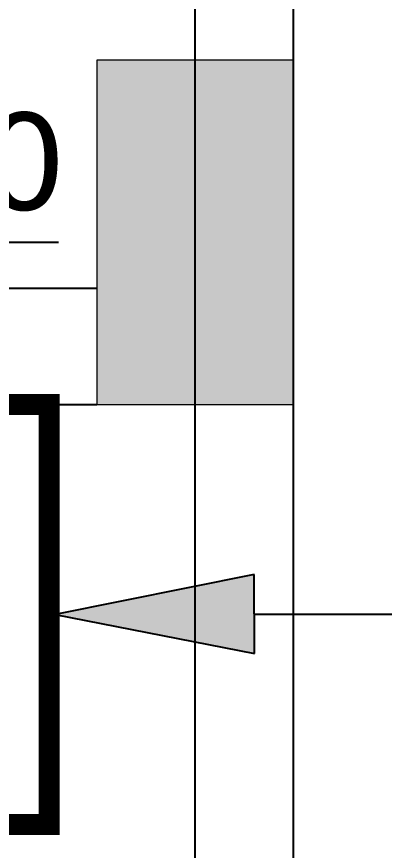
# Model space of a CAD drawing. Header units: inches. Extents: x -217 to 2701, y -906 to 3312.
# Drawn here: x 1623.1 to 1645.5, y 786.8 to 837.7 of the extents above; entities that cross this region are included whole.
import ezdxf

# ---------------------------------------------------------------- set-up
doc = ezdxf.new("R2010")
doc.units = ezdxf.units.IN
doc.header["$MEASUREMENT"] = 0
for name, color, linetype in [('EL - TEXT', 8, 'CONTINUOUS'), ('EL-LPDB', 8, 'CONTINUOUS'), ('TEXT', 8, 'CONTINUOUS'), ('WALL', 7, 'CONTINUOUS')]:
    doc.layers.add(name, color=color, linetype=linetype)
doc.styles.add('VERDANA', font='verdana.ttf')

msp = doc.modelspace()

# ---------------------------------------------------------------- hatches: boundary and pattern name
at = {"layer": 'EL - TEXT'}
msp.add_hatch(color=256, dxfattribs=at).paths.add_polyline_path([(1625.447, 801.2), (1637.605, 803.633), (1637.615, 798.817)])
at = {"layer": 'TEXT', "lineweight": 0}
msp.add_hatch(color=256, dxfattribs=at).paths.add_polyline_path([(1628, 814), (1640, 814), (1640, 835), (1628, 835)])

# ---------------------------------------------------------------- linework, layer by layer
at = {"layer": 'EL - TEXT'}
for p, q in [((1604.748, 823.908), (1625.66, 823.908)), ((1637.605, 803.633), (1625.447, 801.2)), ((1637.615, 798.817), (1637.605, 803.633)), ((1625.447, 801.2), (1637.615, 798.817)), ((1637.61, 801.225), (1737.6, 801.225))]:
    msp.add_line(p, q, dxfattribs=at)
at = {"layer": 'EL-LPDB', "const_width": 1.28}
msp.add_lwpolyline([(1599.482, 814), (1599.482, 788.4), (1625.082, 788.4), (1625.082, 814), (1599.482, 814)], dxfattribs=at)
at = {"layer": 'TEXT', "lineweight": 0}
msp.add_lwpolyline([(1628, 814), (1640, 814), (1640, 835), (1628, 835)], close=True, dxfattribs=at)
at = {"layer": 'WALL', "linetype": 'Continuous'}
for p, q in [((1634, 681), (1634, 971)), ((1640, 681), (1640, 971)), ((1530, 821.096), (1628, 821.096)), ((1530, 814), (1628, 814))]:
    msp.add_line(p, q, dxfattribs=at)

# ---------------------------------------------------------------- texts
at = {"layer": 'TEXT', "insert": (1614.248, 828.788), "char_height": 5.9055, "width": 146.57156, "attachment_point": 5, "style": 'VERDANA'}
msp.add_mtext('CP-10', dxfattribs=at)

doc.saveas('drawing.dxf')
